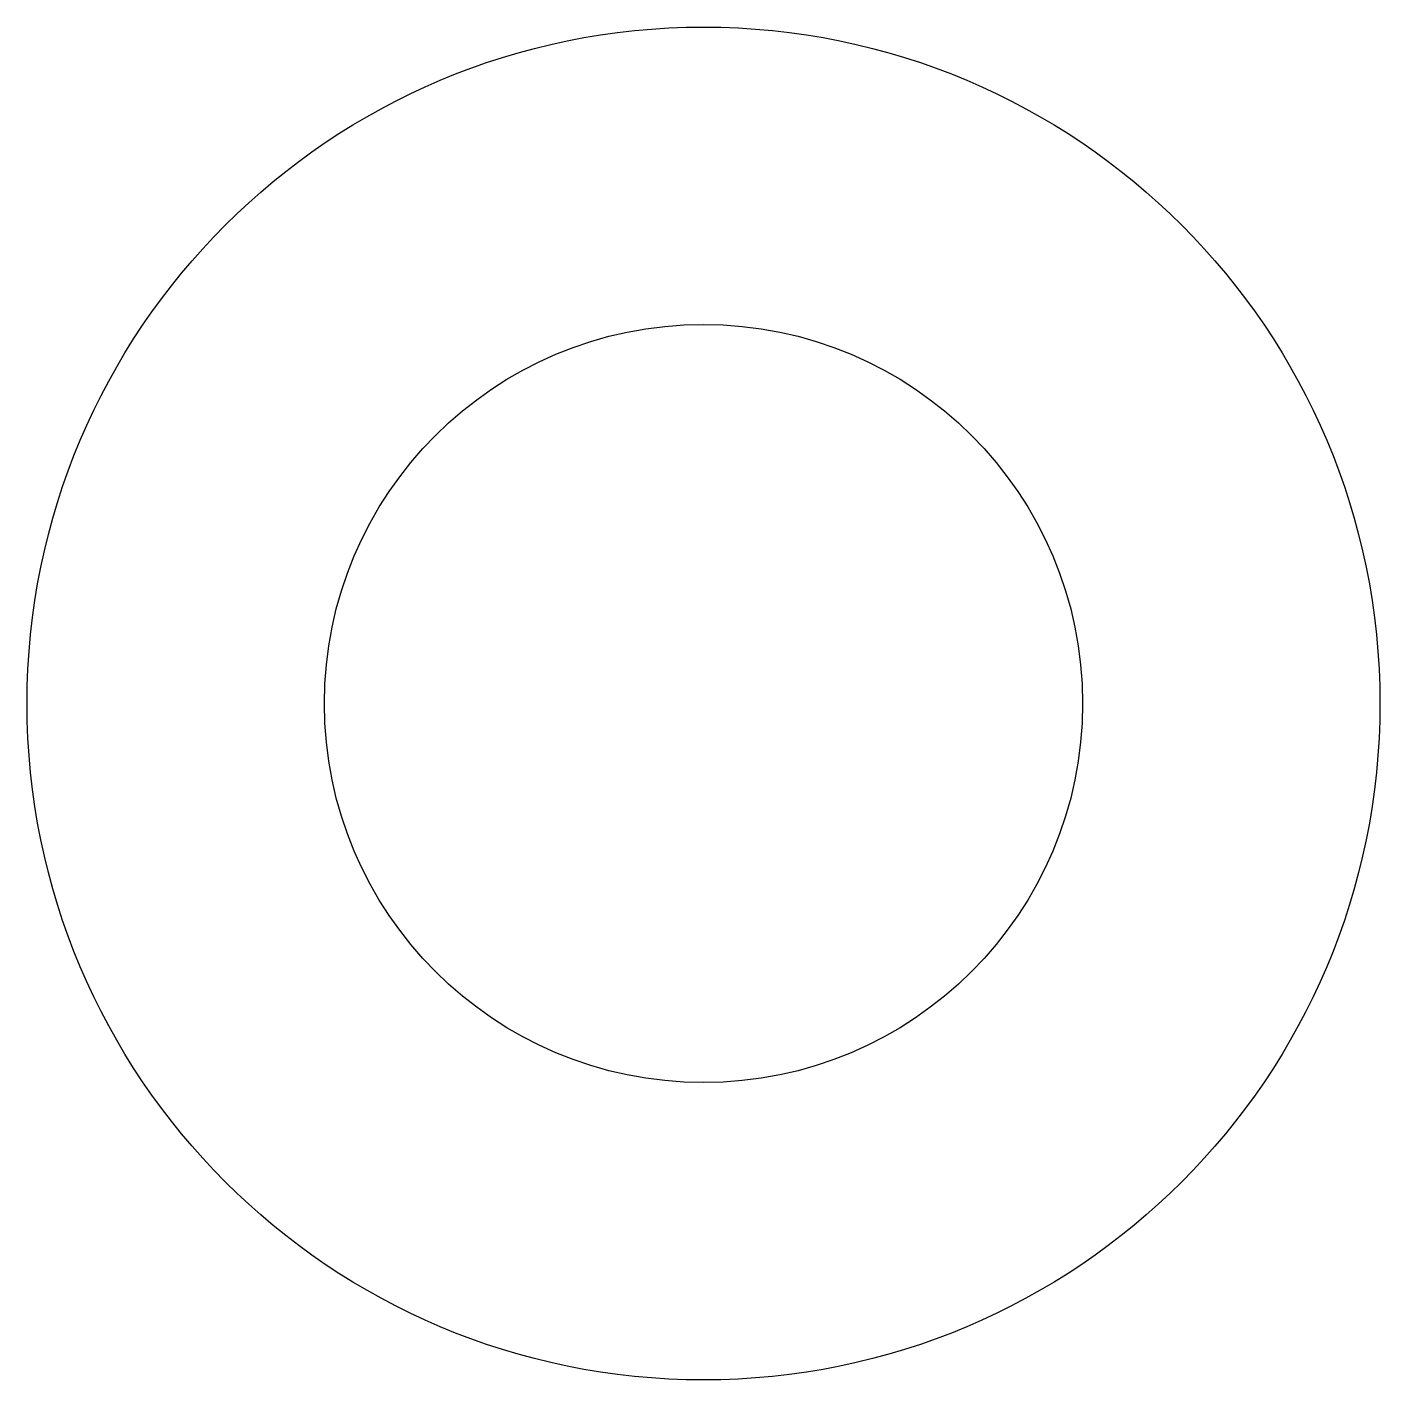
# Model space of a CAD drawing. Extents: x -9.1 to 9.1, y 44.9 to 63.1.
import ezdxf

# ---------------------------------------------------------------- set-up
doc = ezdxf.new("R2010")
doc.units = 0
doc.layers.add('VISIBLE', color=7, linetype='CONTINUOUS')

msp = doc.modelspace()

# ---------------------------------------------------------------- linework, layer by layer
at = {"layer": 'VISIBLE'}
for radius in [9.1, 5.1]:
    msp.add_circle((0, 54), radius, dxfattribs=at)

doc.saveas('drawing.dxf')
